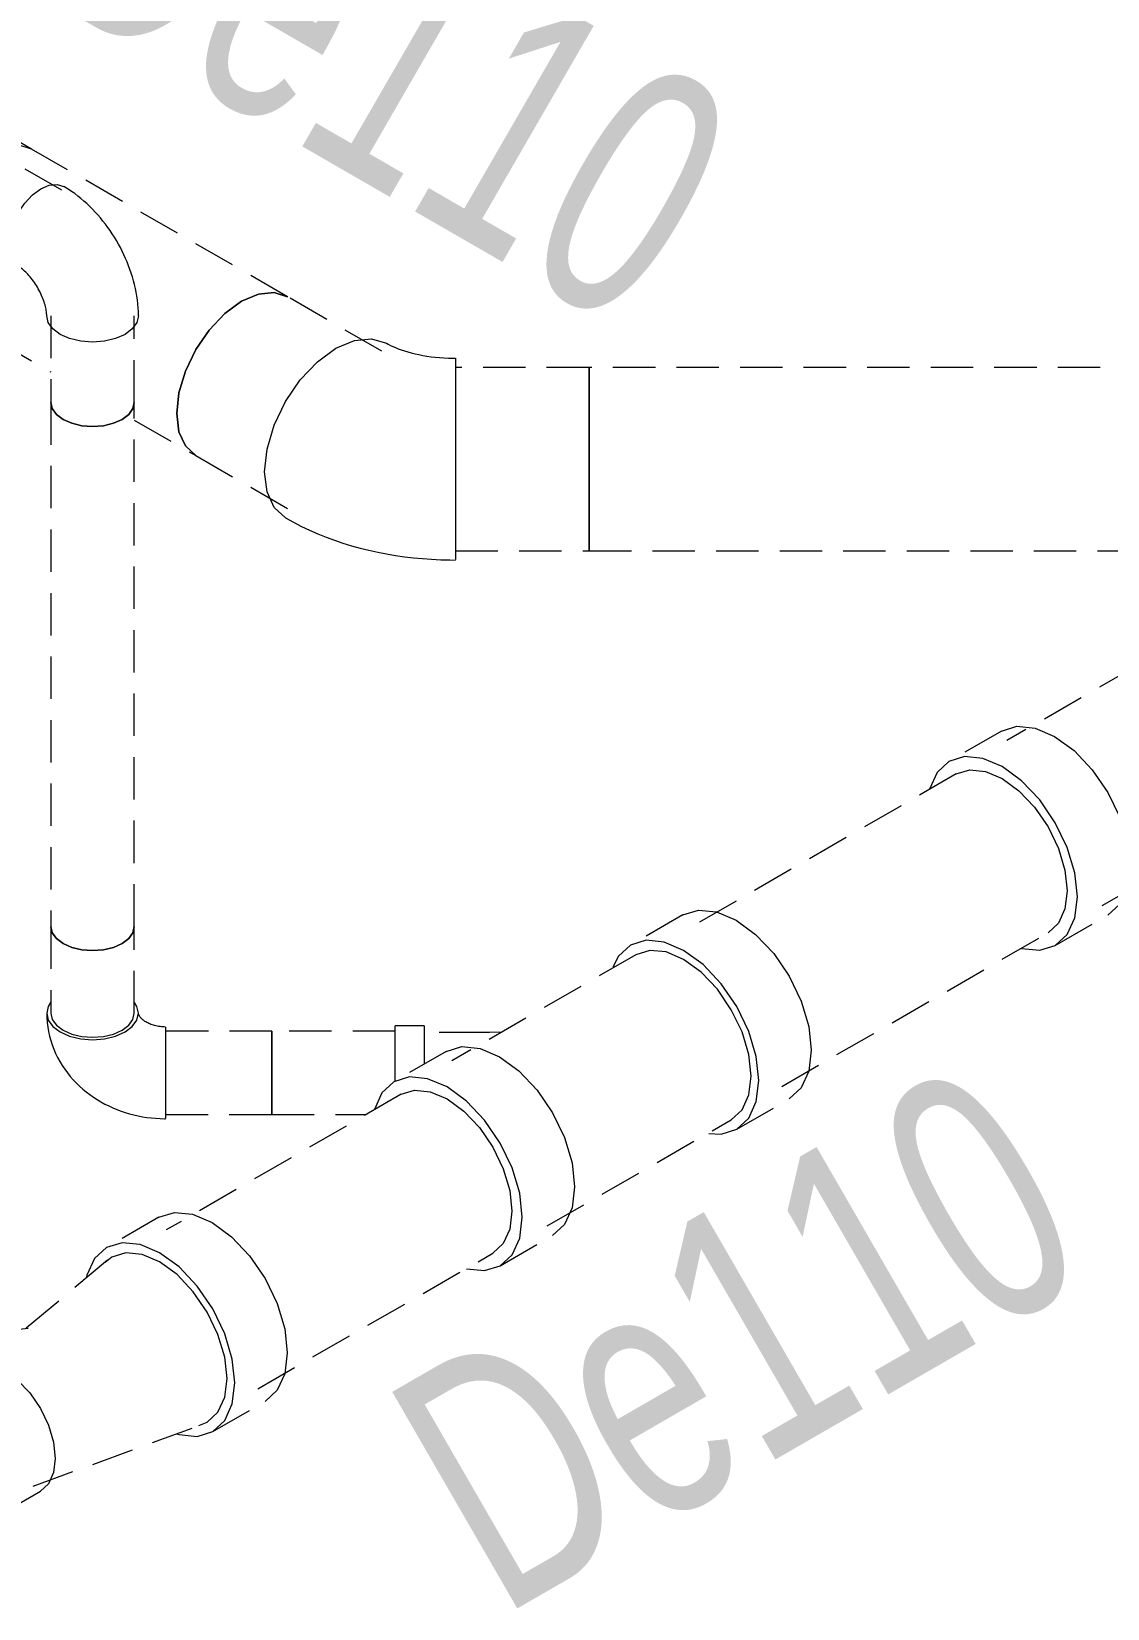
# Model space of a CAD drawing. Header units: millimetres. Extents: x 160489 to 365751, y -78341 to 15608.
# Drawn here: x 185676 to 186321, y -68285 to -67339 of the extents above; entities that cross this region are included whole.
import ezdxf

# ---------------------------------------------------------------- set-up
doc = ezdxf.new("R2010")
doc.units = ezdxf.units.MM
doc.linetypes.add('长划线_2', pattern=[38.1, 25.4, -12.7])
doc.layers.add('P-PIPE-____-IDEN', color=7, linetype='Continuous', lineweight=5)
doc.layers.add('P-PIPE-____-OTLN', color=7, linetype='Continuous', lineweight=35)
doc.styles.add('TJ_FangSong', font='', dxfattribs={"width": 0.7, "height": 150})
doc.styles.get('TJ_FangSong').set_extended_font_data('TJ_FangSong')

# ---------------------------------------------------------------- blocks, each defined once
blk = doc.blocks.new('弯头_热熔对接-塑料-复合管 - 标准-2491998-卫生间WC1 排水系统图')
at = {"layer": 'P-PIPE-____-OTLN', "linetype": '长划线_2', "lineweight": 5}
for p, q in [((114658.94, -67267.08), (114658.94, -67312.6)), ((114768.94, -67332.4), (114768.94, -67267.08)), ((114741.44, -67359.9), (114752.83, -67354.85)), ((114745.06, -67362.35), (114756.72, -67357.09)), ((114851.04, -67409.28), (114794.47, -67376.62)), ((114739.47, -67471.88), (114796.04, -67504.54))]:
    blk.add_line(p, q, dxfattribs=at)
for points in [[(114658.94, -67267.08, 0), (114660.82, -67275.29, 0), (114666.31, -67282.95, 0), (114675.05, -67289.53, 0), (114686.44, -67294.58, 0), (114699.71, -67297.75, 0), (114713.94, -67298.83, 0), (114728.18, -67297.75, 0), (114741.44, -67294.58, 0), (114752.83, -67289.53, 0)], [(114752.83, -67289.53, 0), (114761.57, -67282.95, 0), (114767.07, -67275.29, 0), (114768.94, -67267.08, 0)], [(114756.72, -67357.09, 0), (114766.34, -67349.86, 0), (114772.38, -67341.44, 0), (114774.44, -67332.4, 0), (114772.38, -67323.35, 0), (114769.4, -67318.45, 0)], [(114752.83, -67354.85, 0), (114761.57, -67348.27, 0), (114767.07, -67340.61, 0), (114768.94, -67332.4, 0)], [(114797.22, -67371.86, 0), (114796.87, -67371.64, 0), (114796.41, -67371.34, 0), (114795.87, -67370.97, 0), (114795.25, -67370.51, 0), (114794.56, -67369.97, 0), (114793.81, -67369.35, 0), (114793.02, -67368.64, 0), (114792.19, -67367.87, 0), (114791.33, -67367.01, 0), (114790.44, -67366.09, 0), (114789.53, -67365.1, 0), (114788.62, -67364.05, 0), (114787.69, -67362.94, 0), (114786.78, -67361.77, 0), (114785.86, -67360.55, 0), (114784.96, -67359.29, 0), (114784.08, -67357.99, 0), (114783.22, -67356.65, 0), (114782.38, -67355.29, 0), (114781.58, -67353.91, 0), (114780.81, -67352.51, 0), (114780.07, -67351.09, 0), (114779.37, -67349.68, 0), (114778.72, -67348.27, 0), (114778.11, -67346.86, 0), (114777.55, -67345.48, 0), (114777.03, -67344.12, 0), (114776.56, -67342.79, 0), (114776.14, -67341.5, 0), (114775.78, -67340.25, 0), (114775.46, -67339.06, 0), (114775.19, -67337.93, 0), (114774.96, -67336.88, 0), (114774.78, -67335.9, 0), (114774.65, -67335.01, 0), (114774.55, -67334.21, 0), (114774.49, -67333.52, 0), (114774.45, -67332.95, 0), (114774.44, -67332.5, 0), (114774.44, -67332.4, 0)], [(114736.72, -67476.65, 0), (114732.84, -67474.31, 0), (114729.06, -67471.87, 0), (114725.39, -67469.32, 0), (114721.8, -67466.67, 0), (114718.32, -67463.93, 0), (114714.92, -67461.09, 0), (114711.61, -67458.16, 0), (114708.39, -67455.15, 0), (114705.26, -67452.06, 0), (114702.21, -67448.9, 0), (114699.24, -67445.65, 0), (114696.35, -67442.34, 0), (114693.55, -67438.95, 0), (114690.83, -67435.5, 0), (114688.2, -67431.98, 0), (114685.64, -67428.4, 0), (114683.17, -67424.77, 0), (114680.79, -67421.07, 0), (114678.49, -67417.32, 0), (114676.28, -67413.52, 0), (114674.16, -67409.67, 0), (114672.13, -67405.77, 0), (114670.19, -67401.83, 0), (114668.34, -67397.84, 0), (114666.59, -67393.81, 0), (114664.93, -67389.74, 0), (114663.37, -67385.63, 0), (114661.92, -67381.48, 0), (114660.56, -67377.3, 0), (114659.31, -67373.08, 0), (114658.51, -67370.09, 0)], [(114806.78, -67383.2, 0), (114804.02, -67378.16, 0), (114797.22, -67371.86, 0), (114788.36, -67369.12, 0), (114778.05, -67370.14, 0), (114766.97, -67374.85, 0)], [(114794.47, -67376.62, 0), (114786.42, -67374.13, 0), (114777.04, -67375.06, 0), (114771.38, -67377.09, 0)], [(114851.04, -67409.28, 0), (114842.99, -67406.79, 0), (114833.61, -67407.72, 0), (114827.9, -67409.78, 0)], [(114733.31, -67413.22, 0), (114729.93, -67420.94, 0), (114725.65, -67435.32, 0), (114724.19, -67448.95, 0), (114725.65, -67460.89, 0), (114729.93, -67470.34, 0), (114736.72, -67476.65, 0), (114745.58, -67479.38, 0), (114751.32, -67479.25, 0)], [(114736.08, -67414.82, 0), (114733.29, -67421.24, 0), (114729.41, -67434.32, 0), (114728.08, -67446.7, 0), (114729.41, -67457.56, 0), (114733.29, -67466.15, 0), (114739.47, -67471.88, 0)], [(114792.61, -67447.57, 0), (114789.86, -67453.9, 0), (114785.98, -67466.98, 0), (114784.65, -67479.36, 0), (114785.98, -67490.22, 0), (114789.86, -67498.81, 0), (114796.04, -67504.54, 0)]]:
    blk.add_polyline3d(points, dxfattribs=at)
blk = doc.blocks.new('弯头_热熔对接-塑料-复合管 - 标准-2491882-卫生间WC1 排水系统图')
at = {"layer": 'P-PIPE-____-OTLN', "linetype": '长划线_2', "lineweight": 5}
for p, q in [((115061.05, -67530.53), (115004.48, -67497.87)), ((115185.25, -67540.31), (115105.25, -67540.31)), ((114949.48, -67593.13), (115006.05, -67625.79)), ((115105.25, -67650.31), (115185.25, -67650.31))]:
    blk.add_line(p, q, dxfattribs=at)
for points in [[(114938.09, -67567.95, 0), (114939.42, -67555.57, 0), (114943.3, -67542.49, 0), (114949.48, -67529.62, 0), (114957.54, -67517.84, 0), (114966.92, -67507.94, 0), (114976.98, -67500.59, 0), (114987.05, -67496.31, 0), (114996.43, -67495.38, 0), (115004.48, -67497.87, 0)], [(114990.77, -67602.86, 0), (114992.23, -67589.23, 0), (114996.5, -67574.85, 0), (115003.3, -67560.7, 0), (115012.16, -67547.73, 0), (115022.48, -67536.84, 0), (115033.55, -67528.76, 0), (115044.63, -67524.05, 0), (115054.94, -67523.03, 0), (115063.8, -67525.77, 0)], [(115063.8, -67525.77, 0), (115064.93, -67526.39, 0), (115066.21, -67527.04, 0), (115067.62, -67527.71, 0), (115069.17, -67528.39, 0), (115070.85, -67529.06, 0), (115072.65, -67529.72, 0), (115074.57, -67530.36, 0), (115076.59, -67530.97, 0), (115078.72, -67531.56, 0), (115080.93, -67532.11, 0), (115083.23, -67532.61, 0), (115085.6, -67533.08, 0), (115088.04, -67533.49, 0), (115090.53, -67533.85, 0), (115093.07, -67534.16, 0), (115095.66, -67534.4, 0), (115098.27, -67534.59, 0), (115100.91, -67534.73, 0), (115103.56, -67534.79, 0), (115105.25, -67534.81, 0)], [(115105.25, -67534.81, 0), (115105.25, -67535.06, 0), (115105.25, -67538.55, 0), (115105.25, -67545.91, 0), (115105.25, -67556.63, 0), (115105.25, -67569.99, 0), (115105.25, -67585.08, 0), (115105.25, -67600.86, 0), (115105.25, -67616.26, 0), (115105.25, -67630.24, 0)], [(115185.25, -67540.31, 0), (115185.25, -67540.54, 0), (115185.25, -67543.71, 0), (115185.25, -67550.4, 0), (115185.25, -67560.15, 0), (115185.25, -67572.29, 0), (115185.25, -67586.01, 0), (115185.25, -67600.35, 0), (115185.25, -67614.36, 0), (115185.25, -67627.06, 0)], [(114949.48, -67593.13, 0), (114943.3, -67587.4, 0), (114939.42, -67578.81, 0), (114938.09, -67567.95, 0)], [(115003.3, -67630.56, 0), (114996.5, -67624.25, 0), (114992.23, -67614.8, 0), (114990.77, -67602.86, 0)], [(115185.25, -67627.06, 0), (115185.25, -67637.6, 0), (115185.25, -67645.26, 0), (115185.25, -67649.52, 0), (115185.25, -67650.08, 0)], [(115003.3, -67630.56, 0), (115008.02, -67633.17, 0), (115012.82, -67635.63, 0), (115017.68, -67637.93, 0), (115022.61, -67640.07, 0), (115027.6, -67642.06, 0), (115032.65, -67643.91, 0), (115037.75, -67645.62, 0), (115042.9, -67647.19, 0), (115048.1, -67648.62, 0), (115053.34, -67649.92, 0), (115058.62, -67651.08, 0), (115063.93, -67652.12, 0), (115069.28, -67653.03, 0), (115074.65, -67653.8, 0), (115080.05, -67654.45, 0), (115085.46, -67654.97, 0), (115090.9, -67655.37, 0), (115096.34, -67655.64, 0), (115101.79, -67655.78, 0), (115105.25, -67655.81, 0)], [(115105.25, -67630.24, 0), (115105.25, -67641.83, 0), (115105.25, -67650.26, 0), (115105.25, -67654.94, 0), (115105.25, -67655.55, 0)]]:
    blk.add_polyline3d(points, dxfattribs=at)
blk = doc.blocks.new('三通_变径顺水三通-粘接-塑料-复合管 - 标准-2518241-卫生间WC1 排水系统图')
at = {"layer": 'P-PIPE-____-OTLN', "linetype": '长划线_2', "lineweight": 5}
for p, q in [((114927.37, -68050.03), (114895.94, -68068.18)), ((114896.5, -68075.82), (114813.78, -68145.16)), ((114804.33, -68114.89), (114786.88, -68114.89)), ((114811.6, -68119.05), (114804.33, -68119.05)), ((114813.25, -68139.78), (114791.64, -68152.26)), ((114959.69, -68178.61), (114991.12, -68160.46)), ((114851.94, -68211.27), (114953.36, -68174.3)), ((114834.72, -68226.89), (114856.34, -68214.41))]:
    blk.add_line(p, q, dxfattribs=at)
for points in [[(114927.37, -68050.03, 0), (114936.7, -68047.15, 0), (114947.58, -68048.23, 0), (114959.24, -68053.19, 0), (114970.91, -68061.7, 0), (114981.78, -68073.18, 0), (114991.12, -68086.84, 0), (114998.28, -68101.76, 0), (115002.79, -68116.91, 0), (115004.32, -68131.27, 0)], [(114972.89, -68149.42, 0), (114971.36, -68135.06, 0), (114966.85, -68119.91, 0), (114959.69, -68104.99, 0), (114950.35, -68091.33, 0), (114939.48, -68079.85, 0), (114927.81, -68071.34, 0), (114916.14, -68066.38, 0), (114905.27, -68065.3, 0), (114895.94, -68068.18, 0), (114888.77, -68074.82, 0), (114884.27, -68084.78, 0), (114883.86, -68086.45, 0)], [(114968.22, -68146.72, 0), (114966.85, -68133.85, 0), (114962.81, -68120.27, 0), (114956.39, -68106.89, 0), (114948.02, -68094.65, 0), (114938.27, -68084.36, 0), (114927.81, -68076.73, 0), (114917.35, -68072.28, 0), (114907.61, -68071.32, 0), (114899.24, -68073.9, 0), (114895.14, -68077.07, 0)], [(114786.88, -68156.76, 0), (114786.88, -68152.97, 0), (114786.88, -68145.77, 0), (114786.88, -68138.39, 0), (114786.88, -68131.34, 0), (114786.88, -68125.1, 0), (114786.88, -68120.08, 0), (114786.88, -68116.64, 0), (114786.88, -68115.01, 0), (114786.88, -68114.9, 0)], [(114804.33, -68114.9, 0), (114804.33, -68115.01, 0), (114804.33, -68116.64, 0), (114804.33, -68120.08, 0), (114804.33, -68125.1, 0), (114804.33, -68131.34, 0), (114804.33, -68138.39, 0), (114804.33, -68144.94, 0)], [(114849.08, -68116.79, 0), (114845.47, -68117.23, 0), (114838.23, -68117.93, 0), (114830.94, -68118.46, 0), (114823.62, -68118.82, 0), (114816.27, -68119.01, 0), (114811.6, -68119.05, 0)], [(114813.25, -68139.78, 0), (114819.56, -68137.83, 0), (114826.91, -68138.56, 0), (114834.8, -68141.92, 0), (114842.68, -68147.67, 0), (114850.03, -68155.42, 0), (114856.34, -68164.66, 0), (114861.18, -68174.74, 0), (114864.23, -68184.98, 0), (114865.26, -68194.69, 0)], [(115004.32, -68131.27, 0), (115002.79, -68143.86, 0), (114998.28, -68153.81, 0), (114991.12, -68160.46, 0)], [(114951.34, -68174.91, 0), (114956.39, -68172.89, 0), (114962.81, -68166.93, 0), (114966.85, -68158.01, 0), (114968.22, -68146.72, 0)], [(114843.65, -68207.17, 0), (114842.61, -68197.46, 0), (114839.57, -68187.22, 0), (114834.72, -68177.14, 0), (114828.41, -68167.9, 0), (114821.07, -68160.15, 0), (114813.18, -68154.4, 0), (114805.29, -68151.04, 0), (114797.95, -68150.31, 0), (114791.64, -68152.26, 0), (114786.79, -68156.75, 0), (114783.84, -68163.15, 0)], [(114937.82, -68179.93, 0), (114939.48, -68180.41, 0), (114950.35, -68181.49, 0), (114959.69, -68178.61, 0), (114966.85, -68171.96, 0), (114971.36, -68162.01, 0), (114972.89, -68149.42, 0)], [(114865.26, -68194.69, 0), (114864.23, -68203.19, 0), (114861.18, -68209.92, 0), (114856.34, -68214.41, 0)], [(114821.35, -68228.19, 0), (114828.41, -68228.84, 0), (114834.72, -68226.89, 0), (114839.57, -68222.4, 0), (114842.61, -68215.67, 0), (114843.65, -68207.17, 0)]]:
    blk.add_polyline3d(points, dxfattribs=at)
blk = doc.blocks.new('弯头_热熔对接-塑料-复合管 - 标准-2506396-卫生间WC1 排水系统图')
at = {"layer": 'P-PIPE-____-OTLN', "linetype": '长划线_2', "lineweight": 5}
for p, q in [((114869.16, -67433.97), (114824.12, -67407.97)), ((114799.12, -67451.27), (114844.16, -67477.27)), ((114862.64, -67509.27), (114862.64, -67561.28)), ((114912.64, -67561.28), (114912.64, -67509.27))]:
    blk.add_line(p, q, dxfattribs=at)
for points in [[(114799.12, -67451.27, 0), (114796.31, -67448.66, 0), (114794.55, -67444.76, 0), (114793.94, -67439.82, 0), (114794.55, -67434.19, 0), (114796.31, -67428.25, 0), (114799.12, -67422.4, 0), (114802.78, -67417.04, 0), (114807.05, -67412.54, 0), (114811.62, -67409.2, 0)], [(114811.62, -67409.2, 0), (114816.2, -67407.26, 0), (114820.46, -67406.84, 0), (114824.12, -67407.97, 0)], [(114842.91, -67479.44, 0), (114839.82, -67476.57, 0), (114837.88, -67472.28, 0), (114837.22, -67466.85, 0), (114837.88, -67460.65, 0), (114839.82, -67454.12, 0), (114842.91, -67447.68, 0), (114846.94, -67441.79, 0), (114851.63, -67436.84, 0), (114856.66, -67433.17, 0)], [(114856.66, -67433.17, 0), (114861.7, -67431.03, 0), (114866.39, -67430.56, 0), (114870.41, -67431.81, 0)], [(114915.14, -67509.27, 0), (114915.1, -67506.89, 0), (114914.98, -67504.52, 0), (114914.78, -67502.16, 0), (114914.51, -67499.81, 0), (114914.18, -67497.48, 0), (114913.77, -67495.15, 0), (114913.3, -67492.84, 0), (114912.77, -67490.53, 0), (114912.17, -67488.25, 0), (114911.51, -67485.97, 0), (114910.8, -67483.71, 0), (114910.03, -67481.47, 0), (114909.2, -67479.24, 0), (114908.32, -67477.03, 0), (114907.38, -67474.84, 0), (114906.4, -67472.67, 0), (114905.36, -67470.53, 0), (114904.27, -67468.41, 0), (114903.13, -67466.31, 0), (114901.94, -67464.24, 0), (114900.71, -67462.19, 0), (114899.43, -67460.18, 0), (114898.1, -67458.2, 0), (114896.73, -67456.25, 0), (114895.31, -67454.34, 0), (114893.85, -67452.46, 0), (114892.35, -67450.62, 0), (114890.8, -67448.82, 0), (114889.21, -67447.06, 0), (114887.58, -67445.34, 0), (114885.91, -67443.67, 0), (114884.2, -67442.04, 0), (114882.44, -67440.46, 0), (114880.64, -67438.94, 0), (114878.8, -67437.46, 0), (114876.91, -67436.04, 0), (114874.97, -67434.68, 0), (114873, -67433.37, 0), (114870.97, -67432.13, 0), (114870.41, -67431.81, 0)], [(114860.14, -67509.27, 0), (114860.13, -67508.75, 0), (114860.1, -67508.18, 0), (114860.05, -67507.55, 0), (114859.97, -67506.87, 0), (114859.86, -67506.13, 0), (114859.73, -67505.35, 0), (114859.56, -67504.54, 0), (114859.36, -67503.68, 0), (114859.13, -67502.8, 0), (114858.87, -67501.88, 0), (114858.57, -67500.95, 0), (114858.24, -67499.99, 0), (114857.88, -67499.02, 0), (114857.49, -67498.04, 0), (114857.07, -67497.06, 0), (114856.62, -67496.06, 0), (114856.14, -67495.07, 0), (114855.63, -67494.09, 0), (114855.1, -67493.11, 0), (114854.54, -67492.14, 0), (114853.97, -67491.18, 0), (114853.37, -67490.25, 0), (114852.76, -67489.33, 0), (114852.13, -67488.44, 0), (114851.49, -67487.57, 0), (114850.83, -67486.73, 0), (114850.18, -67485.92, 0), (114849.51, -67485.15, 0), (114848.85, -67484.42, 0), (114848.19, -67483.72, 0), (114847.54, -67483.07, 0), (114846.89, -67482.46, 0), (114846.26, -67481.89, 0), (114845.65, -67481.37, 0), (114845.06, -67480.9, 0), (114844.5, -67480.48, 0), (114843.97, -67480.1, 0), (114843.48, -67479.78, 0), (114843.03, -67479.5, 0), (114842.91, -67479.44, 0)], [(114907.08, -67520.49, 0), (114901.39, -67523.02, 0), (114894.75, -67524.6, 0), (114887.64, -67525.14, 0), (114880.52, -67524.6, 0), (114873.89, -67523.02, 0), (114868.19, -67520.49, 0), (114863.82, -67517.2, 0), (114861.07, -67513.37, 0), (114860.14, -67509.27, 0)], [(114915.14, -67509.27, 0), (114914.2, -67513.37, 0), (114911.45, -67517.2, 0), (114907.08, -67520.49, 0)], [(114905.31, -67571.48, 0), (114900.14, -67573.78, 0), (114894.11, -67575.22, 0), (114887.64, -67575.71, 0), (114881.17, -67575.22, 0), (114875.14, -67573.78, 0), (114869.96, -67571.48, 0), (114865.99, -67568.49, 0), (114863.49, -67565.01, 0), (114862.64, -67561.28, 0)], [(114912.64, -67561.28, 0), (114911.78, -67565.01, 0), (114909.29, -67568.49, 0), (114905.31, -67571.48, 0)]]:
    blk.add_polyline3d(points, dxfattribs=at)
blk = doc.blocks.new('弯头_热熔对接-塑料-复合管 - 标准-V28-卫生间WC1 排水系统图')
at = {"layer": 'P-PIPE-____-OTLN', "linetype": '长划线_2', "lineweight": 5}
for p, q in [((114862.64, -67875.63), (114862.64, -67927.64)), ((114912.64, -67927.64), (114912.64, -67875.63)), ((114995.14, -67938.4), (114931.44, -67938.4)), ((114931.44, -67988.4), (114995.14, -67988.4))]:
    blk.add_line(p, q, dxfattribs=at)
for points in [[(114862.64, -67875.63, 0), (114863.49, -67879.36, 0), (114865.99, -67882.84, 0), (114869.96, -67885.83, 0), (114875.14, -67888.13, 0), (114881.17, -67889.57, 0), (114887.64, -67890.06, 0), (114894.11, -67889.57, 0), (114900.14, -67888.13, 0), (114905.31, -67885.83, 0), (114909.29, -67882.84, 0), (114911.78, -67879.36, 0), (114912.64, -67875.63, 0)], [(114862.43, -67921.3, 0), (114861.07, -67923.53, 0), (114860.14, -67927.64, 0)], [(114915.14, -67927.64, 0), (114914.2, -67923.53, 0), (114912.84, -67921.3, 0)], [(114860.14, -67927.64, 0), (114860.2, -67930.41, 0), (114860.41, -67933.18, 0), (114860.75, -67935.94, 0), (114861.22, -67938.67, 0), (114861.82, -67941.37, 0), (114862.55, -67944.03, 0), (114863.4, -67946.66, 0), (114864.38, -67949.23, 0), (114865.47, -67951.75, 0), (114866.67, -67954.21, 0), (114867.98, -67956.61, 0), (114869.4, -67958.94, 0), (114870.91, -67961.2, 0), (114872.51, -67963.38, 0), (114874.21, -67965.49, 0), (114875.98, -67967.52, 0), (114877.84, -67969.48, 0), (114879.77, -67971.35, 0), (114881.77, -67973.14, 0), (114883.83, -67974.84, 0), (114885.96, -67976.46, 0), (114888.14, -67978, 0), (114890.38, -67979.45, 0), (114892.67, -67980.81, 0), (114895, -67982.09, 0), (114897.38, -67983.28, 0), (114899.79, -67984.38, 0), (114902.25, -67985.4, 0), (114904.73, -67986.34, 0), (114907.24, -67987.18, 0), (114909.79, -67987.94, 0), (114912.35, -67988.61, 0), (114914.94, -67989.2, 0), (114917.54, -67989.7, 0), (114920.16, -67990.11, 0), (114922.79, -67990.44, 0), (114925.43, -67990.68, 0), (114928.07, -67990.83, 0), (114930.72, -67990.9, 0), (114931.44, -67990.9, 0)], [(114860.14, -67927.64, 0), (114861.07, -67931.75, 0), (114863.82, -67935.58, 0), (114868.19, -67938.87, 0), (114873.89, -67941.39, 0), (114880.52, -67942.97, 0), (114887.64, -67943.52, 0), (114894.75, -67942.97, 0), (114901.39, -67941.39, 0), (114907.08, -67938.87, 0), (114911.45, -67935.58, 0), (114914.2, -67931.75, 0), (114915.14, -67927.64, 0)], [(114862.64, -67927.64, 0), (114863.49, -67931.37, 0), (114865.99, -67934.86, 0), (114869.96, -67937.84, 0), (114875.14, -67940.14, 0), (114881.17, -67941.58, 0), (114887.64, -67942.07, 0), (114894.11, -67941.58, 0), (114900.14, -67940.14, 0), (114905.31, -67937.84, 0), (114909.29, -67934.86, 0), (114911.78, -67931.37, 0), (114912.64, -67927.64, 0)], [(114931.44, -67935.9, 0), (114930.58, -67935.89, 0), (114929.73, -67935.85, 0), (114928.89, -67935.78, 0), (114928.05, -67935.68, 0), (114927.22, -67935.56, 0), (114926.41, -67935.41, 0), (114925.62, -67935.24, 0), (114924.84, -67935.04, 0), (114924.09, -67934.82, 0), (114923.35, -67934.58, 0), (114922.65, -67934.33, 0), (114921.97, -67934.05, 0), (114921.32, -67933.76, 0), (114920.7, -67933.46, 0), (114920.12, -67933.15, 0), (114919.56, -67932.82, 0), (114919.05, -67932.5, 0), (114918.57, -67932.17, 0), (114918.12, -67931.83, 0), (114917.71, -67931.5, 0), (114917.34, -67931.18, 0), (114917, -67930.86, 0), (114916.7, -67930.55, 0), (114916.43, -67930.25, 0), (114916.2, -67929.96, 0), (114915.99, -67929.69, 0), (114915.82, -67929.43, 0), (114915.67, -67929.2, 0), (114915.54, -67928.98, 0), (114915.44, -67928.77, 0), (114915.36, -67928.59, 0), (114915.3, -67928.43, 0), (114915.24, -67928.28, 0), (114915.21, -67928.15, 0), (114915.18, -67928.03, 0), (114915.16, -67927.93, 0), (114915.15, -67927.83, 0), (114915.14, -67927.74, 0), (114915.14, -67927.66, 0), (114915.14, -67927.64, 0)], [(114931.44, -67935.9, 0), (114931.44, -67936.02, 0), (114931.44, -67937.6, 0), (114931.44, -67940.95, 0)], [(114931.44, -67940.95, 0), (114931.44, -67945.82, 0), (114931.44, -67951.89, 0), (114931.44, -67958.75, 0), (114931.44, -67965.92, 0), (114931.44, -67972.93, 0), (114931.44, -67979.28, 0), (114931.44, -67984.55, 0), (114931.44, -67988.38, 0), (114931.44, -67990.5, 0), (114931.44, -67990.78, 0)], [(114995.14, -67938.4, 0), (114995.14, -67938.51, 0), (114995.14, -67939.95, 0), (114995.14, -67942.99, 0)], [(114995.14, -67942.99, 0), (114995.14, -67947.42, 0), (114995.14, -67952.94, 0), (114995.14, -67959.17, 0), (114995.14, -67965.69, 0), (114995.14, -67972.06, 0), (114995.14, -67977.83, 0), (114995.14, -67982.63, 0), (114995.14, -67986.11, 0), (114995.14, -67988.04, 0), (114995.14, -67988.3, 0)]]:
    blk.add_polyline3d(points, dxfattribs=at)
blk = doc.blocks.new('三通_变径顺水三通-粘接-塑料-复合管 - 标准-2506397-卫生间WC1 排水系统图')
at = {"layer": 'P-PIPE-____-OTLN', "linetype": '长划线_2', "lineweight": 5}
for p, q in [((115241.53, -67868.65), (115210.1, -67886.8)), ((115213.4, -67892.52), (115102.99, -67956.26)), ((115086.48, -67935.12), (115069.03, -67935.12)), ((115120.78, -67939.27), (115086.48, -67939.27)), ((115099.69, -67950.54), (115068.26, -67968.69)), ((115273.86, -67997.22), (115305.29, -67979.07)), ((115160.14, -68055.25), (115270.55, -67991.5)), ((115132.01, -68079.12), (115163.44, -68060.97))]:
    blk.add_line(p, q, dxfattribs=at)
for points in [[(115241.53, -67868.65, 0), (115250.87, -67865.77, 0), (115261.74, -67866.84, 0), (115273.41, -67871.81, 0), (115285.08, -67880.32, 0), (115295.95, -67891.79, 0), (115305.29, -67905.46, 0), (115312.45, -67920.37, 0), (115316.95, -67935.53, 0), (115318.49, -67949.89, 0)], [(115287.06, -67968.04, 0), (115285.52, -67953.68, 0), (115281.02, -67938.52, 0), (115273.86, -67923.6, 0), (115264.52, -67909.94, 0), (115253.65, -67898.46, 0), (115241.98, -67889.95, 0), (115230.31, -67884.99, 0), (115219.44, -67883.91, 0), (115210.1, -67886.8, 0), (115202.94, -67893.44, 0), (115199.5, -67900.07, 0)], [(115282.39, -67965.34, 0), (115281.01, -67952.47, 0), (115276.98, -67938.88, 0), (115270.55, -67925.51, 0), (115262.18, -67913.26, 0), (115252.44, -67902.97, 0), (115241.98, -67895.35, 0), (115231.52, -67890.9, 0), (115221.77, -67889.93, 0), (115213.4, -67892.52, 0)], [(115069.03, -67968.28, 0), (115069.03, -67966, 0), (115069.03, -67958.62, 0), (115069.03, -67951.57, 0), (115069.03, -67945.32, 0), (115069.03, -67940.31, 0), (115069.03, -67936.87, 0), (115069.03, -67935.24, 0), (115069.03, -67935.12, 0)], [(115086.48, -67935.12, 0), (115086.48, -67935.24, 0), (115086.48, -67936.87, 0), (115086.48, -67940.31, 0), (115086.48, -67945.32, 0), (115086.48, -67951.57, 0), (115086.48, -67958.16, 0)], [(115132.81, -67939.05, 0), (115125.58, -67939.24, 0), (115120.78, -67939.27, 0)], [(115099.69, -67950.54, 0), (115109.02, -67947.66, 0), (115119.9, -67948.74, 0), (115131.56, -67953.7, 0), (115143.23, -67962.21, 0), (115154.1, -67973.69, 0), (115163.44, -67987.35, 0), (115170.6, -68002.27, 0), (115175.11, -68017.43, 0), (115176.64, -68031.78, 0)], [(115318.49, -67949.89, 0), (115316.95, -67962.48, 0), (115312.45, -67972.43, 0), (115305.29, -67979.07, 0)], [(115145.21, -68049.93, 0), (115143.68, -68035.57, 0), (115139.17, -68020.42, 0), (115132.01, -68005.5, 0), (115122.67, -67991.84, 0), (115111.8, -67980.36, 0), (115100.13, -67971.85, 0), (115088.46, -67966.89, 0), (115077.59, -67965.81, 0), (115068.26, -67968.69, 0), (115061.09, -67975.34, 0), (115056.59, -67985.29, 0)], [(115257.06, -67999.77, 0), (115264.52, -68000.1, 0), (115273.86, -67997.22, 0), (115281.02, -67990.58, 0), (115285.52, -67980.62, 0), (115287.06, -67968.04, 0)], [(115270.55, -67991.5, 0), (115276.98, -67985.55, 0), (115281.01, -67976.62, 0), (115282.39, -67965.34, 0)], [(115176.64, -68031.78, 0), (115175.11, -68044.37, 0), (115170.6, -68054.33, 0), (115163.44, -68060.97, 0)], [(115111.8, -68080.92, 0), (115122.67, -68082, 0), (115132.01, -68079.12, 0), (115139.17, -68072.47, 0), (115143.68, -68062.52, 0), (115145.21, -68049.93, 0)]]:
    blk.add_polyline3d(points, dxfattribs=at)
blk = doc.blocks.new('三通_变径顺水三通-粘接-塑料-复合管 - 标准-V29-卫生间WC1 排水系统图')
at = {"layer": 'P-PIPE-____-OTLN', "linetype": '长划线_2', "lineweight": 5}
for p, q in [((115574.33, -67676.51), (115542.9, -67694.66)), ((115546.2, -67700.38), (115435.78, -67764.13)), ((115432.48, -67758.41), (115401.05, -67776.55)), ((115606.65, -67805.08), (115638.08, -67786.94)), ((115561.85, -67823.32), (115603.35, -67799.36)), ((115513.59, -67819.85), (115513.59, -67839.65)), ((115561.85, -67839.65), (115561.85, -67819.85)), ((115509.44, -67839.65), (115509.44, -67849.72)), ((115566, -67849.72), (115566, -67839.65)), ((115492.93, -67863.11), (115510.01, -67853.25)), ((115464.8, -67886.98), (115496.23, -67868.83))]:
    blk.add_line(p, q, dxfattribs=at)
for points in [[(115574.33, -67676.51, 0), (115583.66, -67673.63, 0), (115594.54, -67674.71, 0), (115606.2, -67679.67, 0), (115617.87, -67688.18, 0), (115628.74, -67699.66, 0), (115638.08, -67713.32, 0), (115645.25, -67728.24, 0), (115649.75, -67743.39, 0), (115651.28, -67757.75, 0)], [(115619.85, -67775.9, 0), (115618.32, -67761.54, 0), (115613.81, -67746.38, 0), (115606.65, -67731.47, 0), (115597.31, -67717.8, 0), (115586.44, -67706.33, 0), (115574.77, -67697.81, 0), (115563.11, -67692.85, 0), (115552.23, -67691.78, 0), (115542.9, -67694.66, 0), (115535.73, -67701.3, 0), (115532.29, -67707.93, 0)], [(115615.18, -67773.2, 0), (115613.81, -67760.33, 0), (115609.77, -67746.74, 0), (115603.35, -67733.37, 0), (115594.98, -67721.12, 0), (115585.23, -67710.84, 0), (115574.77, -67703.21, 0), (115564.31, -67698.76, 0), (115554.57, -67697.79, 0), (115546.2, -67700.38, 0)], [(115432.48, -67758.41, 0), (115441.82, -67755.52, 0), (115452.69, -67756.6, 0), (115464.36, -67761.56, 0), (115476.02, -67770.07, 0), (115486.9, -67781.55, 0), (115496.23, -67795.21, 0), (115503.4, -67810.13, 0), (115507.9, -67825.29, 0), (115509.44, -67839.65, 0)], [(115651.28, -67757.75, 0), (115649.75, -67770.34, 0), (115645.25, -67780.29, 0), (115638.08, -67786.94, 0)], [(115478.01, -67857.79, 0), (115476.47, -67843.43, 0), (115471.97, -67828.28, 0), (115464.8, -67813.36, 0), (115455.47, -67799.7, 0), (115444.59, -67788.22, 0), (115432.93, -67779.71, 0), (115421.26, -67774.75, 0), (115410.39, -67773.67, 0), (115401.05, -67776.55, 0), (115393.88, -67783.2, 0), (115389.38, -67793.15, 0)], [(115589.86, -67807.63, 0), (115597.31, -67807.96, 0), (115606.65, -67805.08, 0), (115613.81, -67798.44, 0), (115618.32, -67788.48, 0), (115619.85, -67775.9, 0)], [(115603.35, -67799.36, 0), (115609.77, -67793.41, 0), (115613.81, -67784.48, 0), (115615.18, -67773.2, 0)], [(115561.85, -67819.85, 0), (115561.96, -67816.82, 0), (115562.27, -67813.79, 0), (115562.8, -67810.74, 0), (115563.55, -67807.66, 0), (115564.54, -67804.54, 0), (115565.76, -67801.38, 0), (115567.23, -67798.19, 0), (115568.96, -67794.96, 0), (115570.96, -67791.71, 0), (115573.23, -67788.43, 0), (115574.79, -67786.4, 0)], [(115513.59, -67819.85, 0), (115513.81, -67813.49, 0), (115514.47, -67807.15, 0), (115514.82, -67805.13, 0)], [(115509.44, -67839.65, 0), (115510.4, -67833.67, 0), (115513.23, -67828.1, 0), (115517.72, -67823.32, 0), (115523.58, -67819.65, 0), (115530.4, -67817.34, 0), (115537.72, -67816.55, 0), (115545.04, -67817.34, 0), (115551.86, -67819.65, 0), (115557.72, -67823.32, 0), (115562.21, -67828.1, 0), (115565.04, -67833.67, 0), (115566, -67839.65, 0)], [(115566, -67849.72, 0), (115565.04, -67843.74, 0), (115562.21, -67838.17, 0), (115557.72, -67833.39, 0), (115551.86, -67829.72, 0), (115545.04, -67827.41, 0), (115537.72, -67826.63, 0), (115530.4, -67827.41, 0), (115523.58, -67829.72, 0), (115517.72, -67833.39, 0), (115513.23, -67838.17, 0), (115510.4, -67843.74, 0), (115509.44, -67849.72, 0)], [(115509.44, -67839.65, 0), (115507.9, -67852.23, 0), (115503.4, -67862.19, 0), (115496.23, -67868.83, 0)], [(115509.44, -67849.72, 0), (115510.4, -67855.7, 0), (115512.6, -67860.32, 0)], [(115562.85, -67860.32, 0), (115565.04, -67855.7, 0), (115566, -67849.72, 0)], [(115444.59, -67888.78, 0), (115455.47, -67889.86, 0), (115464.8, -67886.98, 0), (115471.97, -67880.33, 0), (115476.47, -67870.38, 0), (115478.01, -67857.79, 0)]]:
    blk.add_polyline3d(points, dxfattribs=at)

msp = doc.modelspace()

# ---------------------------------------------------------------- linework, layer by layer
at = {"layer": 'P-PIPE-____-OTLN', "linetype": '长划线_2', "lineweight": 5}
for p, q in [((185829.05, -67497.87), (185675.61, -67409.28)), ((185620.61, -67504.54), (185687.2, -67542.99)), ((186468.68, -67540.31), (186009.82, -67540.31)), ((185687.2, -67561.28), (185687.2, -67875.63)), ((185737.2, -67875.63), (185737.2, -67561.28)), ((185737.17, -67571.84), (185774.05, -67593.13)), ((186009.82, -67650.31), (186461.78, -67650.31)), ((186229.99, -67784.13), (186070.47, -67876.23)), ((186125.47, -67971.49), (186284.99, -67879.4)), ((185893.6, -67938.4), (185819.7, -67938.4)), ((185897.2, -67976.27), (185756.31, -68057.61)), ((185819.7, -67988.4), (185876.19, -67988.4)), ((185811.31, -68152.88), (185952.2, -68071.54))]:
    msp.add_line(p, q, dxfattribs=at)
for points in [[(185829.05, -67497.87, 0), (185820.99, -67495.38, 0), (185811.61, -67496.31, 0), (185801.55, -67500.59, 0)], [(185801.55, -67500.59, 0), (185791.48, -67507.94, 0), (185782.1, -67517.84, 0), (185774.05, -67529.62, 0), (185767.87, -67542.49, 0), (185763.98, -67555.57, 0), (185762.66, -67567.95, 0)], [(186009.82, -67550.4, 0), (186009.82, -67543.71, 0), (186009.82, -67540.54, 0), (186009.82, -67540.31, 0)], [(186009.82, -67627.06, 0), (186009.82, -67614.36, 0), (186009.82, -67600.35, 0), (186009.82, -67586.01, 0), (186009.82, -67572.29, 0), (186009.82, -67560.15, 0), (186009.82, -67550.4, 0)], [(185687.2, -67561.28, 0), (185688.05, -67565.01, 0), (185690.55, -67568.49, 0), (185694.52, -67571.48, 0)], [(185729.88, -67571.48, 0), (185733.85, -67568.49, 0), (185736.35, -67565.01, 0), (185737.2, -67561.28, 0)], [(185694.52, -67571.48, 0), (185699.7, -67573.78, 0), (185705.73, -67575.22, 0), (185712.2, -67575.71, 0), (185718.67, -67575.22, 0), (185724.7, -67573.78, 0), (185729.88, -67571.48, 0)], [(185762.66, -67567.95, 0), (185763.98, -67578.81, 0), (185767.87, -67587.4, 0), (185774.05, -67593.13, 0)], [(186009.82, -67650.08, 0), (186009.82, -67649.52, 0), (186009.82, -67645.26, 0), (186009.82, -67637.6, 0), (186009.82, -67627.06, 0)], [(186229.99, -67784.13, 0), (186238.04, -67781.65, 0), (186247.42, -67782.58, 0), (186257.49, -67786.86, 0)], [(186257.49, -67786.86, 0), (186267.56, -67794.2, 0), (186276.93, -67804.1, 0), (186284.99, -67815.89, 0), (186291.17, -67828.76, 0), (186295.06, -67841.83, 0), (186296.38, -67854.22, 0)], [(186296.38, -67854.22, 0), (186295.06, -67865.08, 0), (186291.17, -67873.66, 0), (186284.99, -67879.4, 0)], [(185694.52, -67885.83, 0), (185690.55, -67882.84, 0), (185688.05, -67879.36, 0), (185687.2, -67875.63, 0)], [(185737.2, -67875.63, 0), (185736.35, -67879.36, 0), (185733.85, -67882.84, 0), (185729.88, -67885.83, 0)], [(185729.88, -67885.83, 0), (185724.7, -67888.13, 0), (185718.67, -67889.57, 0), (185712.2, -67890.06, 0), (185705.73, -67889.57, 0), (185699.7, -67888.13, 0), (185694.52, -67885.83, 0)], [(185819.7, -67942.99, 0), (185819.7, -67939.95, 0), (185819.7, -67938.51, 0), (185819.7, -67938.4, 0)], [(185819.7, -67977.83, 0), (185819.7, -67972.06, 0), (185819.7, -67965.69, 0), (185819.7, -67959.17, 0), (185819.7, -67952.94, 0), (185819.7, -67947.42, 0), (185819.7, -67942.99, 0)], [(185819.7, -67988.3, 0), (185819.7, -67988.04, 0), (185819.7, -67986.11, 0), (185819.7, -67982.63, 0), (185819.7, -67977.83, 0)], [(185897.2, -67976.27, 0), (185905.25, -67973.79, 0), (185914.63, -67974.72, 0), (185924.7, -67979, 0)], [(185924.7, -67979, 0), (185934.76, -67986.34, 0), (185944.14, -67996.24, 0), (185952.2, -68008.03, 0), (185958.38, -68020.9, 0), (185962.26, -68033.97, 0), (185963.59, -68046.36, 0)], [(185963.59, -68046.36, 0), (185962.26, -68057.22, 0), (185958.38, -68065.8, 0), (185952.2, -68071.54, 0)]]:
    msp.add_polyline3d(points, dxfattribs=at)

# ---------------------------------------------------------------- block references
for name in ['弯头_热熔对接-塑料-复合管 - 标准-2491998-卫生间WC1 排水系统图', '弯头_热熔对接-塑料-复合管 - 标准-2506396-卫生间WC1 排水系统图', '弯头_热熔对接-塑料-复合管 - 标准-2491882-卫生间WC1 排水系统图', '三通_变径顺水三通-粘接-塑料-复合管 - 标准-V29-卫生间WC1 排水系统图', '三通_变径顺水三通-粘接-塑料-复合管 - 标准-2506397-卫生间WC1 排水系统图', '弯头_热熔对接-塑料-复合管 - 标准-V28-卫生间WC1 排水系统图', '三通_变径顺水三通-粘接-塑料-复合管 - 标准-2518241-卫生间WC1 排水系统图']:
    msp.add_blockref(name, (70824.56, 0), dxfattribs=at)

# ---------------------------------------------------------------- texts
at = {"layer": 'P-PIPE-____-IDEN', "char_height": 150, "width": 443.3332, "attachment_point": 1, "style": 'TJ_FangSong'}
for insert, rotation in [((185748.22, -67182.72), 330), ((185881.84, -68160.52), 30)]:
    msp.add_mtext('De110', dxfattribs=dict(at, insert=insert, rotation=rotation))

doc.saveas('drawing.dxf')
